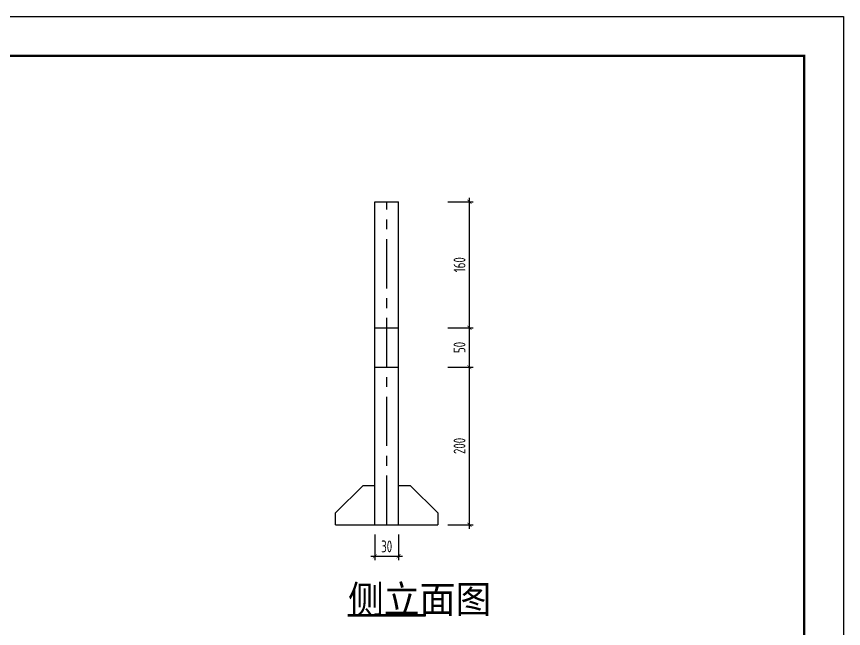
# Model space of a CAD drawing. Extents: x -116116 to 163606, y 26244 to 140307.
# Drawn here: x -95116 to -74116, y 40412 to 55944 of the extents above; entities that cross this region are included whole.
import ezdxf
from ezdxf.enums import TextEntityAlignment as Align

# ---------------------------------------------------------------- set-up
doc = ezdxf.new("R2010")
doc.units = 0
doc.header["$LTSCALE"] = 1000
doc.linetypes.add('CENTER', pattern=[2, 1.25, -0.25, 0.25, -0.25])
doc.layers.get('0').update_dxf_attribs({"linetype": 'CONTINUOUS'})
doc.layers.get('Defpoints').update_dxf_attribs({"linetype": 'CONTINUOUS'})
doc.layers.add('1粗实线', color=1, linetype='CONTINUOUS', lineweight=30)
doc.layers.add('HFZT', color=5, linetype='CONTINUOUS', lineweight=15)
doc.styles.add('TSSD_Dimension', font='tssdeng.shx', dxfattribs={"width": 0.7, "bigfont": 'hztxt.shx'})
doc.styles.add('TSSD_NORM', font='tssdeng.shx', dxfattribs={"width": 0.7, "bigfont": 'hztxt.shx'})
doc.dimstyles.new('TSSD_100_100', dxfattribs={"dimtxt": 300, "dimasz": 100, "dimexe": 100, "dimexo": 250, "dimgap": 100, "dimtad": 1, "dimdec": 0, "dimzin": 0, "dimdsep": 46, "dimtxsty": 'TSSD_Dimension', "dimblk": 'ARCHTICK', "dimblk1": 'ARCHTICK', "dimblk2": 'ARCHTICK', "dimcen": 0, "dimdle": 100, "dimclrt": 7, "dimadec": 0, "dimazin": 0, "dimtfac": 1, "dimtdec": 0, "dimtix": 1, "dimtmove": 2, "dimatfit": 3, "dimfxl": 1, "dimtolj": 1, "dimtzin": 0, "dimarcsym": 0})

# ---------------------------------------------------------------- blocks, each defined once
blk = doc.blocks.new('DETK')
at = {"color": 7, "linetype": 'Continuous'}
blk.add_lwpolyline([(0, 0), (0, 29700), (42000, 29700), (42000, 0), (0, 0)], dxfattribs=at)
at = {"layer": '1粗实线', "color": 7, "linetype": 'Continuous', "const_width": 60}
blk.add_lwpolyline([(2500, 1000), (2500, 28700), (41000, 28700), (41000, 1000), (2500, 1000)], dxfattribs=at)
at = {"layer": 'HFZT', "color": 2, "style": 'TSSD_NORM', "width": 0.7}
for tag, height, p in [('比例尺', 250, (40275, 3100)), ('图号', 250, (37501, 1700)), ('日期', 250, (40275, 1700)), ('图名', 400, (31926, 1425))]:
    blk.add_attdef(tag, text='', height=height, dxfattribs=at).set_placement(p, align=Align.MIDDLE)
blk = doc.blocks.new('_ArchTick')
at = {"color": 0, "linetype": 'ByBlock', "const_width": 0.15}
blk.add_lwpolyline([(-0.5, -0.5), (0.5, 0.5)], dxfattribs=at)
blk = doc.blocks.new('*D427')
at = {"color": 0, "lineweight": -2, "transparency": 16777216}
for p, q in [((-86016, 42794), (-86016, 42144)), ((-85416, 42794), (-85416, 42144)), ((-86116, 42244), (-85316, 42244))]:
    blk.add_line(p, q, dxfattribs=at)
at = {"layer": 'Defpoints', "color": 0, "transparency": 16777216}
for p in [(-86016, 43044), (-85416, 43044), (-85416, 42244)]:
    blk.add_point(p, dxfattribs=at)
at = {"color": 0, "lineweight": -2, "transparency": 16777216, "xscale": 100, "yscale": 100, "zscale": 100, "rotation": 180}
blk.add_blockref('_ArchTick', (-86016, 42244), dxfattribs=at)
at = {"color": 0, "lineweight": -2, "transparency": 16777216, "xscale": 100, "yscale": 100, "zscale": 100}
blk.add_blockref('_ArchTick', (-85416, 42244), dxfattribs=at)
at = {"color": 7, "transparency": 16777216, "insert": (-85716, 42494), "char_height": 300, "attachment_point": 5, "style": 'TSSD_Dimension'}
blk.add_mtext('\\A1;30', dxfattribs=at)
blk = doc.blocks.new('*D428')
at = {"color": 0, "lineweight": -2, "transparency": 16777216}
for p, q in [((-84166, 47044), (-83516, 47044)), ((-83616, 42944), (-83616, 47144)), ((-84166, 43044), (-83516, 43044))]:
    blk.add_line(p, q, dxfattribs=at)
at = {"layer": 'Defpoints', "color": 0, "transparency": 16777216}
for p in [(-84416, 47044), (-83616, 47044), (-84416, 43044)]:
    blk.add_point(p, dxfattribs=at)
at = {"color": 0, "lineweight": -2, "transparency": 16777216, "xscale": 100, "yscale": 100, "zscale": 100}
for p, rotation in [((-83616, 47044), 90), ((-83616, 43044), 270)]:
    blk.add_blockref('_ArchTick', p, dxfattribs=dict(at, rotation=rotation))
at = {"color": 7, "transparency": 16777216, "insert": (-83866, 45044), "char_height": 300, "attachment_point": 5, "rotation": 90, "style": 'TSSD_Dimension'}
blk.add_mtext('\\A1;200', dxfattribs=at)
blk = doc.blocks.new('*D429')
at = {"color": 0, "lineweight": -2, "transparency": 16777216}
for p, q in [((-83616, 46944), (-83616, 48144)), ((-84166, 48044), (-83516, 48044)), ((-84166, 47044), (-83516, 47044))]:
    blk.add_line(p, q, dxfattribs=at)
at = {"layer": 'Defpoints', "color": 0, "transparency": 16777216}
for p in [(-84416, 48044), (-83616, 48044), (-84416, 47044)]:
    blk.add_point(p, dxfattribs=at)
at = {"color": 0, "lineweight": -2, "transparency": 16777216, "xscale": 100, "yscale": 100, "zscale": 100}
for p, rotation in [((-83616, 48044), 90), ((-83616, 47044), 270)]:
    blk.add_blockref('_ArchTick', p, dxfattribs=dict(at, rotation=rotation))
at = {"color": 7, "transparency": 16777216, "insert": (-83866, 47544), "char_height": 300, "attachment_point": 5, "rotation": 90, "style": 'TSSD_Dimension'}
blk.add_mtext('\\A1;50', dxfattribs=at)
blk = doc.blocks.new('*D430')
at = {"color": 0, "lineweight": -2, "transparency": 16777216}
for p, q in [((-84166, 51244), (-83516, 51244)), ((-83616, 47944), (-83616, 51344)), ((-84166, 48044), (-83516, 48044))]:
    blk.add_line(p, q, dxfattribs=at)
at = {"layer": 'Defpoints', "color": 0, "transparency": 16777216}
for p in [(-84416, 51244), (-83616, 51244), (-84416, 48044)]:
    blk.add_point(p, dxfattribs=at)
at = {"color": 0, "lineweight": -2, "transparency": 16777216, "xscale": 100, "yscale": 100, "zscale": 100}
for p, rotation in [((-83616, 51244), 90), ((-83616, 48044), 270)]:
    blk.add_blockref('_ArchTick', p, dxfattribs=dict(at, rotation=rotation))
at = {"color": 7, "transparency": 16777216, "insert": (-83866, 49644), "char_height": 300, "attachment_point": 5, "rotation": 90, "style": 'TSSD_Dimension'}
blk.add_mtext('\\A1;160', dxfattribs=at)

msp = doc.modelspace()

# ---------------------------------------------------------------- linework, layer by layer
for p, q in [((-86015.76821, 43043.56915), (-86015.76821, 51243.56915)), ((-86015.76821, 51243.56915), (-85415.76821, 51243.56915)), ((-85415.76821, 43043.56915), (-85415.76821, 51243.56915)), ((-86015.76821, 48043.56915), (-85415.76821, 48043.56915)), ((-86015.76821, 47043.56915), (-85415.76821, 47043.56915)), ((-87015.76821, 43343.56915), (-86315.76821, 44043.56915)), ((-86315.76821, 44043.56915), (-86015.76821, 44043.56915)), ((-85415.76821, 44043.56915), (-85115.76821, 44043.56915)), ((-85115.76821, 44043.56915), (-84415.76821, 43343.56915)), ((-87015.76821, 43043.56915), (-87015.76821, 43343.56915)), ((-84415.76821, 43343.56915), (-84415.76821, 43043.56915)), ((-87015.76821, 43043.56915), (-86015.76821, 43043.56915)), ((-86015.76821, 43043.56915), (-85415.76821, 43043.56915)), ((-85415.76821, 43043.56915), (-84415.76821, 43043.56915))]:
    msp.add_line(p, q)
at = {"linetype": 'CENTER'}
msp.add_line((-85715.76821, 43043.56915), (-85715.76821, 51243.56915), dxfattribs=at)
at = {"color": 3}
msp.add_lwpolyline([(-86705.76821, 40743.56915, 70, 70, 0), (-84725.76821, 40743.56915, 0, 0, 0)], format="xyseb", dxfattribs=at)

# ---------------------------------------------------------------- block references
msp.add_blockref('DETK', (-116115.76821, 26243.56915))

# ---------------------------------------------------------------- texts
msp.add_text('侧立面图', height=700).set_placement((-86696.76821, 40803.56915))

# ---------------------------------------------------------------- dimensions: what is measured, and where the dimension line sits
for p1, p2, text, picture, middle in [((-84415.76821, 48043.56915), (-84415.76821, 51243.56915), '160', '*D430', (-83865.76821, 49643.56915)), ((-84415.76821, 47043.56915), (-84415.76821, 48043.56915), '50', '*D429', (-83865.76821, 47543.56915)), ((-84415.76821, 43043.56915), (-84415.76821, 47043.56915), '200', '*D428', (-83865.76821, 45043.56915)), ((-86015.76821, 43043.56915), (-85415.76821, 43043.56915), '30', '*D427', (-85715.76821, 42493.56915))]:
    dim = msp.add_aligned_dim(p1=p1, p2=p2, distance=-800, text=text, dimstyle='TSSD_100_100')
    dim.commit()
    dim.dimension.update_dxf_attribs({"geometry": picture, "text_midpoint": middle})

doc.saveas('drawing.dxf')
